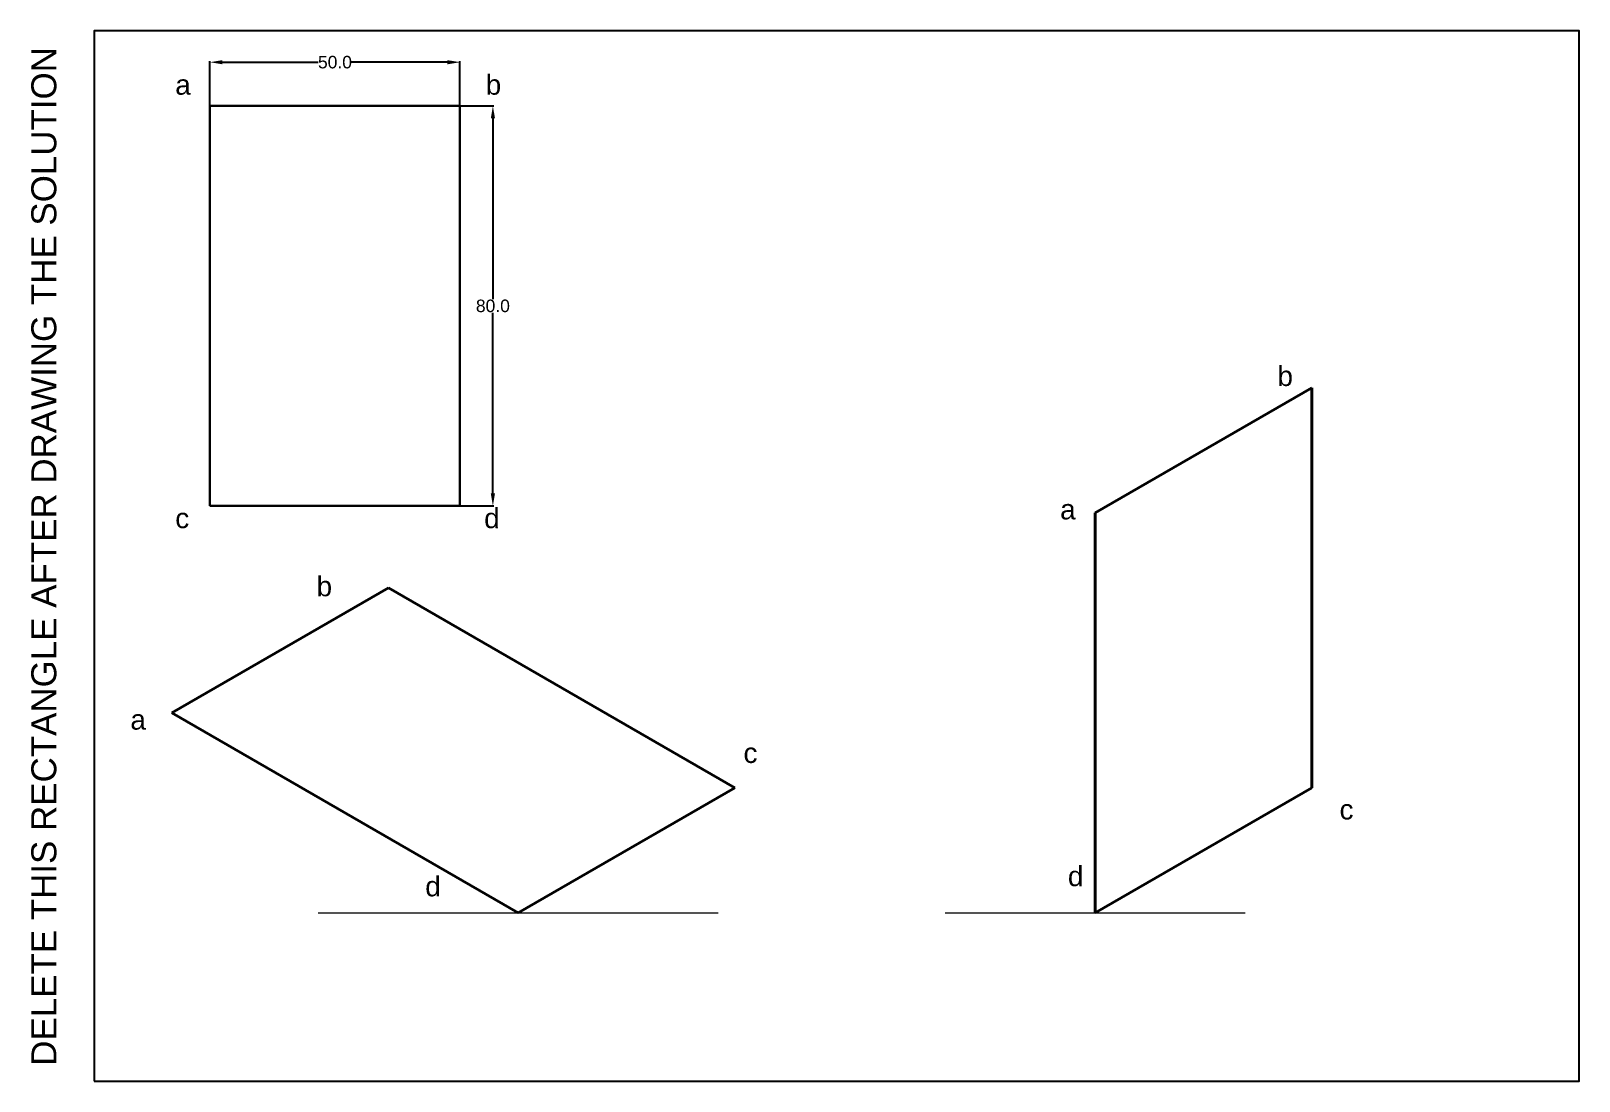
# Model space of a CAD drawing. Header units: millimetres. Extents: x -13 to 297, y 0 to 210.
import ezdxf

# ---------------------------------------------------------------- set-up
doc = ezdxf.new("R2010")
doc.units = ezdxf.units.MM
doc.layers.add('Comments', color=10, linetype='Continuous', lineweight=13, plot=False)
doc.layers.add('thick continuous', color=7, linetype='Continuous', lineweight=30)
doc.styles.get("Standard").update_dxf_attribs({"font": 'arial.ttf'})
doc.dimstyles.get("Standard").update_dxf_attribs({"dimtxt": 2.5, "dimasz": 2.5, "dimexe": 0.18, "dimexo": 0.0625, "dimgap": 0.09, "dimtad": 0, "dimtih": 1, "dimtoh": 1, "dimdec": 1, "dimzin": 0, "dimdsep": 46, "dimtxsty": 'Standard', "dimcen": 0.09, "dimadec": 0, "dimazin": 0, "dimtfac": 1, "dimtdec": 1, "dimtofl": 0, "dimtmove": 0, "dimatfit": 3, "dimfxl": 1, "dimtolj": 1, "dimtzin": 0, "dimarcsym": 0})

# ---------------------------------------------------------------- blocks, each defined once
blk = doc.blocks.new('*D1')
at = {"layer": 'Defpoints', "color": 0, "transparency": 16777216}
for p in [(73.16, 203.75), (23.16, 195.01), (73.16, 195.01)]:
    blk.add_point(p, dxfattribs=at)
at = {"layer": 'thick continuous', "color": 0, "lineweight": -2, "transparency": 16777216}
for p, q in [((23.16, 195.07), (23.16, 203.93)), ((25.66, 203.75), (44.83, 203.75)), ((70.66, 203.75), (51.5, 203.75)), ((73.16, 195.07), (73.16, 203.93))]:
    blk.add_line(p, q, dxfattribs=at)
at = {"layer": 'thick continuous', "color": 0, "transparency": 16777216}
for points in [[(25.66, 204.16), (25.66, 203.33), (23.16, 203.75)], [(70.66, 204.16), (70.66, 203.33), (73.16, 203.75)]]:
    blk.add_solid(points, dxfattribs=at)
at = {"layer": 'thick continuous', "color": 0, "lineweight": 0, "transparency": 16777216, "insert": (48.16, 203.75), "char_height": 2.5, "attachment_point": 5}
blk.add_mtext('\\A1;50.0', dxfattribs=at)
blk = doc.blocks.new('*D2')
at = {"layer": 'Defpoints', "color": 0, "transparency": 16777216}
for p in [(73.16, 195.01), (73.16, 115.01), (79.75, 115.01)]:
    blk.add_point(p, dxfattribs=at)
at = {"layer": 'thick continuous', "color": 0, "lineweight": -2, "transparency": 16777216}
for p, q in [((73.23, 195.01), (79.93, 195.01)), ((79.75, 192.51), (79.75, 156.37)), ((79.75, 117.51), (79.75, 153.64)), ((73.23, 115.01), (79.93, 115.01))]:
    blk.add_line(p, q, dxfattribs=at)
at = {"layer": 'thick continuous', "color": 0, "transparency": 16777216}
for points in [[(79.33, 192.51), (80.17, 192.51), (79.75, 195.01)], [(79.33, 117.51), (80.17, 117.51), (79.75, 115.01)]]:
    blk.add_solid(points, dxfattribs=at)
at = {"layer": 'thick continuous', "color": 0, "lineweight": 0, "transparency": 16777216, "insert": (79.75, 155.01), "char_height": 2.5, "attachment_point": 5}
blk.add_mtext('\\A1;80.0', dxfattribs=at)

msp = doc.modelspace()

# ---------------------------------------------------------------- linework, layer by layer
msp.add_lwpolyline([(0, 0), (297, 0), (297, 210), (0, 210)], close=True)
at = {"layer": 'thick continuous'}
for p, q in [((23.16, 195.01), (73.16, 195.01)), ((23.16, 115.01), (23.16, 195.01)), ((73.16, 195.01), (73.16, 115.01)), ((73.16, 115.01), (23.16, 115.01))]:
    msp.add_line(p, q, dxfattribs=at)
at = {"layer": 'thick continuous', "lineweight": 40}
for p, q in [((200.23, 113.62), (243.53, 138.62)), ((243.53, 138.62), (243.53, 58.62)), ((200.23, 33.62), (200.23, 113.62)), ((15.55, 73.62), (58.85, 98.62)), ((128.13, 58.62), (58.85, 98.62)), ((84.83, 33.62), (15.55, 73.62)), ((84.83, 33.62), (128.13, 58.62)), ((243.53, 58.62), (200.23, 33.62))]:
    msp.add_line(p, q, dxfattribs=at)
at = {"layer": 'thick continuous', "lineweight": 0}
for p, q in [((44.83, 33.62), (84.83, 33.62)), ((84.83, 33.62), (124.83, 33.62)), ((170.23, 33.62), (200.23, 33.62)), ((200.23, 33.62), (200.23, 33.62)), ((200.23, 33.62), (230.23, 33.62))]:
    msp.add_line(p, q, dxfattribs=at)

# ---------------------------------------------------------------- texts
at = {"layer": 'Comments'}
msp.add_text('DELETE THIS RECTANGLE AFTER DRAWING THE SOLUTION', height=5, rotation=90, dxfattribs=at).set_placement((-7.57, 3.05))
at = {"layer": 'thick continuous', "lineweight": 0, "char_height": 4, "attachment_point": 1}
for s, width, insert in [('   a                                      b\\P\\P\\P\\P\\P\\P\\P\\P\\P\\P\\P\\P\\P   c                                      d', 93.4995, (11.56, 201.25)), ('                          b\\P\\P\\P\\P  a         \\P                                                                                 c\\P\\P\\P\\P                                        d\\P                                                                                 ', 147.6742, (4.13, 100.95))]:
    msp.add_mtext_dynamic_manual_height_columns(s, width=width, gutter_width=12.5, heights=[0], dxfattribs=dict(at, insert=insert))
at = {"layer": 'thick continuous', "lineweight": 0, "insert": (187, 142.99), "char_height": 4, "width": 81.1246, "attachment_point": 1}
msp.add_mtext('                                b\\P\\P\\P\\P    a        \\P\\P\\P\\P\\P\\P\\P\\P\\P                                        c\\P\\P     d', dxfattribs=at)

# ---------------------------------------------------------------- dimensions: what is measured, and where the dimension line sits
at = {"layer": 'thick continuous', "lineweight": 0}
dim = msp.add_linear_dim(base=(73.16, 203.75), p1=(23.16, 195.01), p2=(73.16, 195.01), dimstyle='Standard', dxfattribs=at)
dim.commit()
dim.dimension.update_dxf_attribs({"geometry": '*D1', "text_midpoint": (48.16, 203.75)})
dim = msp.add_linear_dim(base=(79.75, 115.01), p1=(73.16, 195.01), p2=(73.16, 115.01), angle=90, dimstyle='Standard', dxfattribs=at)
dim.commit()
dim.dimension.update_dxf_attribs({"geometry": '*D2', "text_midpoint": (79.75, 155.01)})

doc.saveas('drawing.dxf')
